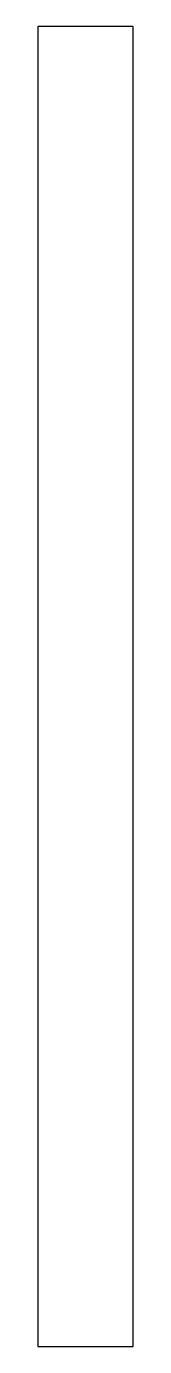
# Model space of a CAD drawing. Extents: x -278 to 278, y -3830 to 3830.
import ezdxf

# ---------------------------------------------------------------- set-up
doc = ezdxf.new("R2010")
doc.units = 0
doc.layers.get('0').update_dxf_attribs({"linetype": 'CONTINUOUS'})

msp = doc.modelspace()

# ---------------------------------------------------------------- linework, layer by layer
at = {"linetype": 'CONTINUOUS'}
for p, q in [((-278, 3829.999295), (-278, -3829.999295)), ((278, 3829.999295), (-278, 3829.999295)), ((278, -3829.999295), (278, 3829.999295)), ((-278, -3829.999295), (278, -3829.999295))]:
    msp.add_line(p, q, dxfattribs=at)

doc.saveas('drawing.dxf')
